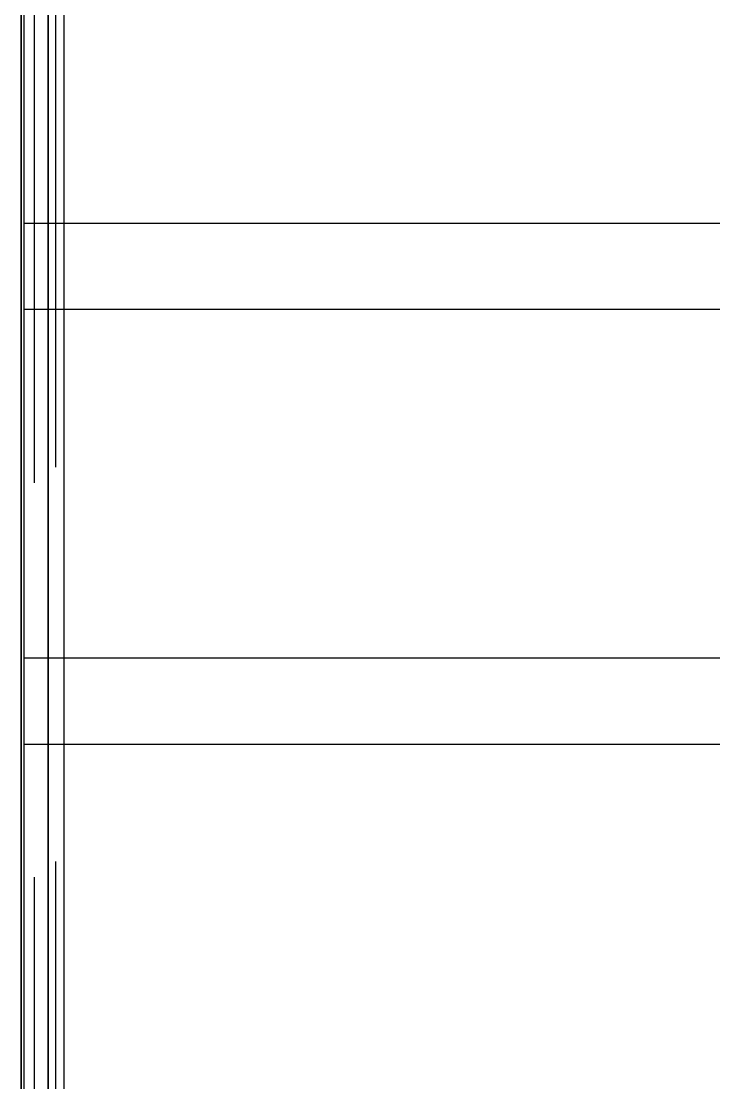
# Model space of a CAD drawing. Extents: x -28.2 to 24.3, y -24.8 to 12.4.
# Drawn here: x -2.188 to -1.749, y -2.99 to -2.317 of the extents above; entities that cross this region are included whole.
import ezdxf

# ---------------------------------------------------------------- set-up
doc = ezdxf.new("R2010")
doc.units = 0
doc.linetypes.add('Dashed', pattern=[0.75, 0.5, -0.25])
for name, color, linetype in [('BUILDINGELEMENTPROXY', 8, 'Continuous'), ('EJE_MUROS', 8, 'Continuous'), ('MUROS', 7, 'Continuous')]:
    doc.layers.add(name, color=color, linetype=linetype)

msp = doc.modelspace()

# ---------------------------------------------------------------- linework, layer by layer
at = {"layer": 'BUILDINGELEMENTPROXY'}
for p, q in [((-2.18616, -2.16916, 1.21169), (-2.18616, -2.49916, 1.21169)), ((-1.08616, -2.4448, 1.38603), (-2.18616, -2.4448, 1.38603)), ((-2.18616, -2.4448, 1.38603), (-2.18616, -2.7748, 1.38603)), ((-2.18616, -2.49916, 1.21169), (-1.08616, -2.49916, 1.21169)), ((-1.08616, -2.72045, 1.56037), (-2.18616, -2.72045, 1.56037)), ((-2.18616, -2.72045, 1.56037), (-2.18616, -3.05045, 1.56037)), ((-2.18616, -2.7748, 1.38603), (-1.08616, -2.7748, 1.38603))]:
    msp.add_line(p, q, dxfattribs=at)
at = {"layer": 'EJE_MUROS', "linetype": 'Dashed'}
for p, q in [((-2.1658, -4.09923), (-2.1658, -1.90708)), ((-2.1793, -4.10923), (-2.1793, -1.91708))]:
    msp.add_line(p, q, dxfattribs=at)
at = {"layer": 'MUROS'}
for p, q in [((-2.1708, -4.09923), (-2.1708, -1.90708)), ((-2.1608, -1.90708), (-2.1608, -4.09923)), ((-2.1878, -4.10923), (-2.1878, -1.91708)), ((-2.1708, -1.91708), (-2.1708, -4.10923)), ((-2.1878, -2.05408), (-2.1878, -4.12623))]:
    msp.add_line(p, q, dxfattribs=at)

doc.saveas('drawing.dxf')
